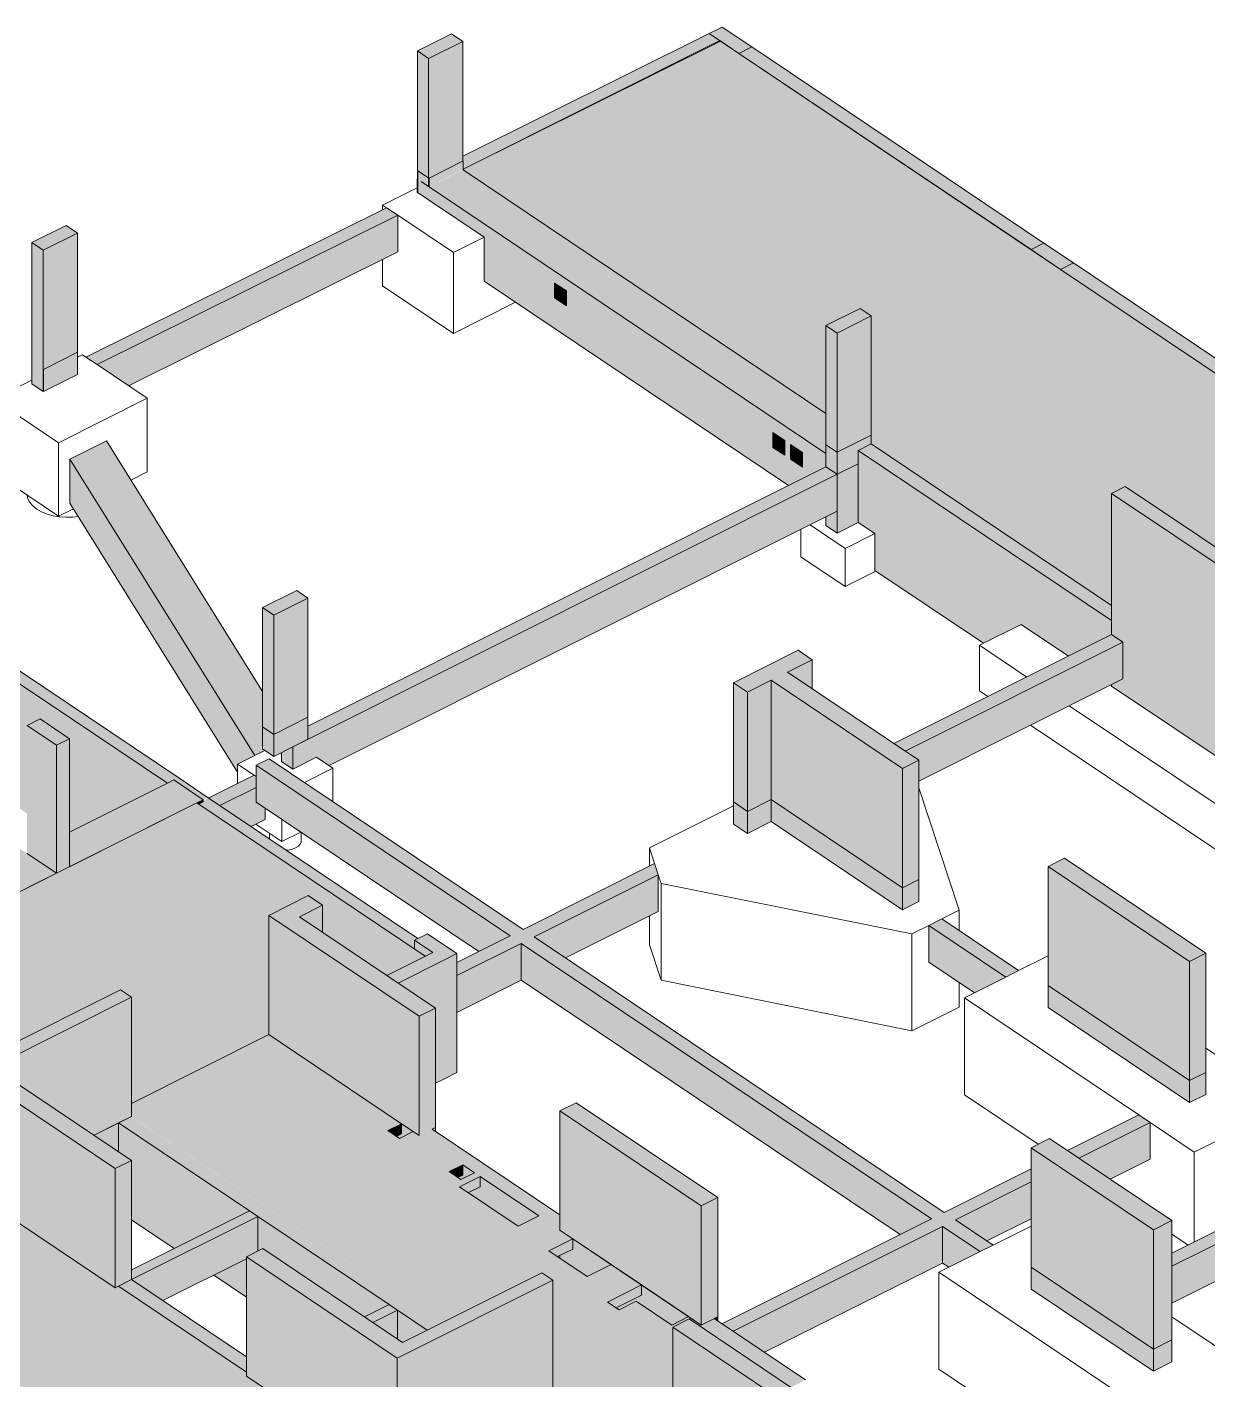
# Model space of a CAD drawing. Extents: x -2131 to 52870, y -3196 to 88043.
# Drawn here: x 16270 to 17579, y 64750 to 66250 of the extents above; entities that cross this region are included whole.
import ezdxf

# ---------------------------------------------------------------- set-up
doc = ezdxf.new("R2010")
doc.units = 0
for name, color, linetype, lineweight in [('A-FLOR', 7, 'Continuous', 25), ('S-BEAM', 7, 'Continuous', 25), ('S-COLS', 7, 'Continuous', 25), ('S-FNDN', 7, 'Continuous', 25)]:
    doc.layers.add(name, color=color, linetype=linetype, lineweight=lineweight)

msp = doc.modelspace()

# ---------------------------------------------------------------- hatches: boundary and pattern name
at = {"layer": 'A-FLOR', "true_color": 0xbfbfbf}
for points in [[(17472.562, 65608.477), (17472.562, 65732.714), (17487.7, 65740.291), (17595.889, 65667.659), (17760.046, 65749.876), (17038.762, 66234.11), (16753.288, 66091.678), (16753.288, 66091.362), (17155.754, 65821.166), (17155.754, 65918.79), (17193.598, 65937.734), (17206.016, 65929.397), (17206.016, 65787.423), (17459.457, 65617.276)], [(16385.603, 65056.426), (16537.807, 65132.613), (16537.807, 65264.809), (16581.516, 65286.689), (16597.201, 65276.158), (16597.201, 65246.223), (16668.775, 65198.172), (16711.216, 65219.416), (16457.964, 65389.436), (16126.091, 65223.312), (16126.155, 65206.276), (16201.453, 65155.725), (16209.797, 65159.901), (16260.382, 65125.941), (16373.185, 65182.406), (16385.603, 65174.07), (16385.603, 65080.306)], [(16385.603, 65041.874), (16550.224, 65124.277), (16537.807, 65132.613), (16385.603, 65056.426), (16385.603, 65046.648)], [(16679.493, 65019.741), (16684.906, 65022.451), (16684.906, 65033.858), (16669.759, 65026.276), (16678.022, 65020.729)], [(16747.418, 64974.14), (16752.832, 64976.849), (16752.832, 64988.257), (16737.684, 64980.675), (16746.323, 64974.875)], [(16759.136, 64957.417), (16772.107, 64963.952), (16772.107, 64975.316), (16749.402, 64963.952), (16758.462, 64957.869)], [(16858.137, 64886.517), (16874.893, 64894.904), (16874.893, 64906.312), (16848.403, 64893.052), (16852.894, 64890.037)], [(16923.092, 64829.627), (16951.181, 64843.688), (16951.18, 64855.095), (16913.357, 64836.162), (16920.763, 64831.191)]]:
    msp.add_hatch(color=9, dxfattribs=at).paths.add_polyline_path(points, flags=0)
h = msp.add_hatch(color=9, dxfattribs=at)
h.paths.add_polyline_path([(15990.871, 65193.922), (16025.353, 65211.182), (16025.353, 65230.407), (16055.249, 65245.373), (16071.654, 65234.359), (16269.647, 65333.468), (15994.49, 65518.228), (16099.239, 65492.246), (16269.647, 65377.823), (16269.647, 65475.44), (16284.027, 65482.639), (16316.705, 65460.701), (16316.705, 65357.022), (16425.287, 65411.374), (15982.26, 65708.801), (15917.352, 65676.445), (15917.352, 65596.68), (15902.971, 65589.481), (15877.267, 65606.738), (15871.504, 65600.809), (15826.311, 65631.062), (15617.929, 65527.186), (15617.929, 65451.095), (15613.389, 65446.873), (15955.128, 65217.874)], flags=0)
h.paths.add_polyline_path([(15573.933, 65473.312), (15573.933, 65505.255), (15546.963, 65491.385), (15569.24, 65476.457)], flags=0)
h.paths.add_polyline_path([(15720.963, 65503.916), (15668.679, 65539.017), (15778.426, 65593.953), (15830.711, 65558.851), (15820.447, 65553.714)], flags=0)
h.paths.add_polyline_path([(15876.829, 65641.588), (15876.829, 65656.244), (15864.302, 65650), (15868.931, 65646.891)], flags=0)
h = msp.add_hatch(color=9, dxfattribs=at)
h.paths.add_polyline_path([(15845.018, 64104.938), (16107.247, 64236.205), (16107.247, 64354.914), (15887.116, 64244.724), (15536.484, 64480.121), (15509.426, 64466.576), (15506.203, 64468.74), (15389.864, 64410.505), (15836.826, 64110.437)], flags=0)
h.paths.add_polyline_path([(17008.205, 64287.275), (17008.205, 64398.183), (17016.142, 64402.156), (16823.813, 64531.272), (16823.813, 64411.066), (16958.71, 64320.503)], flags=0)
h.paths.add_polyline_path([(16874.891, 64906.312), (16874.893, 64906.312), (16860.663, 64915.864)], flags=0)
h.paths.add_polyline_path([(16238.207, 64301.761), (16648.794, 64507.294), (16648.794, 64639.472), (16666.96, 64648.565), (16779.746, 64572.846), (16985.996, 64676.092), (16985.996, 64808.263), (17004.161, 64817.356), (17116.942, 64741.641), (17118.795, 64742.569), (17003.464, 64819.994), (16984.713, 64810.608), (16945.387, 64837.009), (16926.316, 64827.463), (16913.357, 64836.162), (16951.181, 64855.096), (16917.373, 64877.792), (16890.884, 64864.532), (16848.403, 64893.052), (16874.891, 64906.312), (16860.664, 64915.863), (16860.663, 64915.864), (16860.663, 64915.865), (16837.136, 64931.66), (16814.43, 64920.295), (16749.402, 64963.952), (16772.107, 64975.317), (16765.903, 64979.482), (16750.755, 64971.899), (16737.684, 64980.675), (16752.832, 64988.257), (16697.978, 65025.083), (16682.83, 65017.501), (16669.759, 65026.276), (16684.907, 65033.858), (16550.224, 65124.277), (16385.603, 65041.874), (16727.673, 64812.224), (16840.477, 64868.69), (16852.894, 64860.353), (16852.894, 64728.157), (16680.326, 64641.776), (16513.016, 64754.099), (16513.016, 64758.534), (16371.058, 64853.838), (16367.273, 64851.944), (16216.302, 64953.298), (16190.758, 64940.512), (16187.49, 64942.705), (15947.398, 64822.524), (15966.919, 64809.419), (15966.919, 64677.146), (15963.2, 64675.285), (16146.963, 64552.267), (16146.963, 64665.928), (16167.399, 64676.157), (16303.011, 64585.114), (16303.021, 64475.233), (16309.651, 64470.782), (16303.011, 64467.458), (16303.011, 64452.906), (16136.915, 64369.764), (16191.73, 64332.964)], flags=0)
at = {"layer": 'S-BEAM', "true_color": 0xbfbfbf}
for points in [[(16753.288, 66092.059), (17038.762, 66234.11), (17026.345, 66242.447), (16752.889, 66106.375), (16753.288, 66101.22)], [(17383.18, 66002.885), (17397.561, 66010.084), (17073.379, 66227.723), (17058.999, 66220.524), (17374.744, 66008.548)], [(16347.337, 65875.423), (16680.88, 66041.067), (16668.462, 66049.403), (16334.919, 65883.76), (16339.28, 65880.832)], [(16382.219, 65852.005), (16680.88, 66000.325), (16680.88, 66041.067), (16347.337, 65875.423)], [(17786.839, 65748.689), (17786.884, 65748.711), (17430.238, 65988.145), (17415.858, 65980.947), (17740.039, 65763.308), (17754.375, 65770.484), (17786.806, 65748.711)], [(16854.792, 65949.534), (16867.863, 65956.076), (16867.863, 65957.055), (16854.792, 65965.83), (16854.792, 65949.72)], [(16867.863, 65940.758), (16867.863, 65956.076), (16854.792, 65949.534)], [(16522.164, 65441.998), (16533.503, 65447.674), (16530.943, 65449.392), (16530.943, 65513.175), (16357.713, 65790.949), (16317.195, 65770.667), (16520.803, 65444.182)], [(17096.934, 65783.712), (17110.005, 65790.255), (17110.005, 65791.233), (17096.934, 65800.009), (17096.934, 65785.216)], [(17110.005, 65774.937), (17110.005, 65790.255), (17096.934, 65783.712), (17107.206, 65776.817)], [(17116.541, 65770.549), (17129.612, 65777.092), (17129.612, 65778.071), (17116.541, 65786.846), (17116.541, 65774.937)], [(17472.562, 65591.626), (17472.562, 65608.477), (17205.6, 65787.215), (17191.636, 65780.226), (17468.217, 65594.543)], [(16503.183, 65423.545), (16503.183, 65432.497), (16522.164, 65441.998), (16317.195, 65770.667), (16317.195, 65721.777), (16498.928, 65430.367)], [(17129.612, 65761.774), (17129.612, 65777.092), (17116.541, 65770.549), (17129.052, 65762.15)], [(16581.205, 65459.999), (17168.172, 65753.813), (17155.754, 65762.15), (16581.205, 65474.551), (16581.205, 65465.501)], [(16564.276, 65427.08), (16590.666, 65440.29), (16604.572, 65430.954), (17168.172, 65713.072), (17168.172, 65753.813), (16564.276, 65451.525), (16564.276, 65427.825)], [(16425.287, 65411.374), (16432.477, 65414.973), (16432.929, 65414.67), (16438.033, 65417.225), (16016.991, 65699.892), (16004.696, 65693.738), (16419.925, 65414.973)], [(17243.609, 65446.915), (17484.98, 65567.737), (17472.562, 65576.073), (17231.191, 65455.251), (17240.488, 65449.01)], [(17258.653, 65413.704), (17484.98, 65526.995), (17484.98, 65567.737), (17243.609, 65446.915), (17258.653, 65436.815), (17258.653, 65435.911)], [(16564.276, 65427.08), (16564.276, 65451.525), (16551.859, 65445.309), (16551.859, 65435.417), (16562.9, 65428.005)], [(16805.365, 65242.098), (16819.746, 65249.297), (16538.064, 65438.404), (16523.683, 65431.206), (16746.358, 65281.713)], [(16770.6, 65224.696), (16805.365, 65242.098), (16523.683, 65431.206), (16523.683, 65390.464), (16757.097, 65233.762)], [(16316.705, 65318.727), (16465.155, 65393.035), (16432.477, 65414.973), (16316.705, 65357.022), (16316.705, 65340.665)], [(16483.546, 65386.67), (16523.683, 65406.761), (16523.683, 65418.734), (16521.482, 65420.211), (16471.129, 65395.006), (16483.067, 65386.992)], [(16518.311, 65363.33), (16533.9, 65371.407), (16533.9, 65383.605), (16523.683, 65390.464), (16523.683, 65406.761), (16483.546, 65386.67), (16506.282, 65371.407)], [(16460.05, 65388.036), (16465.155, 65390.591), (16465.155, 65393.035), (16457.964, 65389.436), (16459.813, 65388.195)], [(16699.299, 65227.416), (16699.299, 65237.194), (16703.25, 65239.172), (16470.711, 65395.287), (16465.155, 65392.016), (16465.155, 65390.591), (16460.05, 65388.036), (16692.218, 65232.17)], [(16126.091, 65223.312), (16302.324, 65311.528), (16269.647, 65333.467), (16078.913, 65237.992), (16088.65, 65231.455), (16113.673, 65243.981), (16126.091, 65235.645)], [(16746.358, 65198.009), (16969.804, 65309.858), (16965.689, 65322.351), (16746.358, 65212.561), (16746.358, 65201.357)], [(17355.095, 65196.357), (17369.476, 65203.556), (17284.124, 65260.856), (17269.743, 65253.658), (17344.373, 65203.556)], [(17320.33, 65178.955), (17355.095, 65196.357), (17269.743, 65253.658), (17269.743, 65212.916), (17309.304, 65186.358)], [(17272.656, 64928.382), (17287.037, 64935.581), (16832.163, 65240.96), (16817.783, 65233.762), (17264.215, 64934.049)], [(17237.892, 64910.98), (17272.656, 64928.382), (16817.783, 65233.762), (16817.783, 65193.021), (17224.388, 64920.046)], [(16681.193, 65189.835), (16731.977, 65215.256), (16719.559, 65223.592), (16668.775, 65198.172), (16677.119, 65192.57)], [(16722.628, 65078.672), (16731.977, 65083.351), (16731.977, 65215.256), (16681.193, 65189.835), (16722.628, 65162.017), (16722.628, 65131.176)], [(16713.293, 64805.026), (16727.673, 64812.224), (16385.438, 65041.791), (16371.222, 65034.675), (16704.465, 64810.953)], [(16860.663, 64915.866), (16860.663, 64932.719), (16718.845, 65027.928), (16704.465, 65020.729), (16752.832, 64988.258), (16752.833, 64988.258), (16854.066, 64920.295)], [(17539.404, 64875.737), (17788.012, 65000.182), (17775.594, 65008.518), (17539.404, 64890.29), (17539.404, 64885.2)], [(17539.404, 64834.996), (17788.012, 64959.44), (17788.012, 65000.182), (17539.404, 64875.737), (17539.404, 64851.856)], [(16385.438, 64861.037), (16525.461, 64931.127), (16516.311, 64937.27), (16385.438, 64871.759), (16385.438, 64861.981)], [(16420.203, 64837.697), (16513.016, 64884.156), (16513.016, 64886.295), (16525.461, 64892.525), (16525.461, 64931.127), (16385.603, 64860.926), (16413.153, 64842.431)], [(17326.738, 64892.075), (17341.119, 64899.273), (17299.455, 64927.244), (17285.074, 64920.046), (17322.592, 64894.858)], [(17291.973, 64874.673), (17326.738, 64892.075), (17285.074, 64920.046), (17285.074, 64879.304), (17287.037, 64877.986)], [(16513.016, 64758.534), (16513.016, 64775.387), (16385.438, 64861.037), (16371.276, 64853.691), (16490.022, 64773.972)], [(16653.134, 64813.515), (16680.326, 64827.158), (16671.204, 64833.282), (16643.984, 64819.657)], [(16680.354, 64795.241), (16680.326, 64827.126), (16653.134, 64813.515), (16680.326, 64795.26)], [(17118.795, 64742.569), (17133.176, 64749.767), (17031.898, 64817.76), (17017.518, 64810.561), (17101.072, 64754.467)]]:
    msp.add_hatch(color=9, dxfattribs=at).paths.add_polyline_path(points, flags=0)
h = msp.add_hatch(color=9, dxfattribs=at)
h.paths.add_polyline_path([(17155.754, 65776.817), (17155.754, 65821.166), (16753.175, 66091.385), (16715.663, 66072.353), (16752.692, 66047.412), (17153.607, 65778.258)], flags=0)
h.paths.add_polyline_path([(16703.15, 66080.673), (16703.15, 66080.804), (16702.431, 66081.155)], flags=0)
h = msp.add_hatch(color=9, dxfattribs=at)
h.paths.add_polyline_path([(17114.036, 65741.267), (17155.754, 65762.15), (17155.754, 65776.817), (16706.621, 66077.984), (16706.621, 66063.675), (16776.536, 66016.738), (16776.536, 65967.848), (17110.005, 65743.973)], flags=0)
h.paths.add_polyline_path([(17129.612, 65761.774), (17116.541, 65770.549), (17116.541, 65786.846), (17129.612, 65778.071), (17129.612, 65762.15)], flags=0)
h.paths.add_polyline_path([(17110.005, 65774.937), (17096.934, 65783.712), (17096.934, 65800.009), (17110.005, 65791.233), (17110.005, 65775.41)], flags=0)
h.paths.add_polyline_path([(16867.863, 65940.758), (16854.792, 65949.72), (16854.792, 65965.83), (16867.863, 65957.055)], flags=0)
h.paths.add_polyline_path([(16703.15, 66066.006), (16703.15, 66080.673), (16702.431, 66081.155), (16702.616, 66066.364)], flags=0)
h = msp.add_hatch(color=9, dxfattribs=at)
h.paths.add_polyline_path([(17472.562, 65519.921), (17472.562, 65520.779), (17471.83, 65520.413)], flags=0)
h.paths.add_polyline_path([(17424.648, 65552.089), (17472.562, 65576.073), (17472.562, 65591.626), (17191.636, 65780.226), (17191.636, 65700.372), (17209.936, 65688.087), (17209.936, 65647.346), (17330.415, 65566.462), (17372.132, 65587.345), (17401.339, 65567.737)], flags=0)
h = msp.add_hatch(color=9, dxfattribs=at)
h.paths.add_polyline_path([(16746.358, 65157.268), (16817.783, 65193.021), (16817.783, 65233.762), (16746.358, 65198.009)], flags=0)
h.paths.add_polyline_path([(16866.928, 65217.621), (16969.804, 65269.117), (16969.804, 65309.858), (16832.163, 65240.96), (16842.886, 65233.762)], flags=0)
h = msp.add_hatch(color=9, dxfattribs=at)
h.paths.add_polyline_path([(17052.757, 64803.756), (17383.355, 64969.242), (17383.355, 64983.794), (17040.339, 64812.093), (17051.907, 64804.327)], flags=0)
h.paths.add_polyline_path([(17436.153, 64995.67), (17515.173, 65035.225), (17502.756, 65043.562), (17423.735, 65004.007), (17428.284, 65000.953)], flags=0)
h = msp.add_hatch(color=9, dxfattribs=at)
h.paths.add_polyline_path([(16686.073, 64791.401), (16713.293, 64805.026), (16680.354, 64827.14), (16680.354, 64795.241)], flags=0)
h.paths.add_polyline_path([(16643.984, 64819.657), (16671.204, 64833.282), (16525.461, 64931.127), (16525.461, 64892.525), (16531.181, 64895.388), (16632.839, 64827.14)], flags=0)
h.paths.add_polyline_path([(16513.016, 64841.702), (16513.016, 64884.156), (16476.79, 64866.023), (16511.931, 64842.431)], flags=0)
h.paths.add_polyline_path([(16432.876, 64895.505), (16516.311, 64937.27), (16371.222, 65034.675), (16371.222, 65002.776), (16385.438, 64993.232), (16385.603, 64927.241), (16428.333, 64898.554)], flags=0)
h = msp.add_hatch(color=9, dxfattribs=at)
h.paths.add_polyline_path([(17087.522, 64780.417), (17285.074, 64879.304), (17285.074, 64920.046), (17052.757, 64803.756), (17081.179, 64784.675)], flags=0)
h.paths.add_polyline_path([(17334.22, 64903.905), (17383.355, 64928.5), (17383.355, 64969.242), (17299.455, 64927.244), (17329.395, 64907.144)], flags=0)
h.paths.add_polyline_path([(17470.917, 64972.331), (17515.173, 64994.484), (17515.173, 65035.225), (17436.153, 64995.67), (17447.12, 64988.307)], flags=0)
h = msp.add_hatch(color=9, dxfattribs=at)
h.paths.add_polyline_path([(16860.663, 64884.821), (16860.663, 64887.781), (16858.137, 64886.517), (16860.663, 64884.822)], flags=0)
h.paths.add_polyline_path([(16772.107, 64948.709), (16772.107, 64963.909), (16759.136, 64957.417), (16766.394, 64952.544)], flags=0)
h.paths.add_polyline_path([(16814.43, 64920.295), (16837.136, 64931.66), (16772.107, 64975.317), (16772.108, 64948.708), (16797.501, 64931.66)], flags=0)
h.paths.add_polyline_path([(16750.755, 64971.899), (16765.903, 64979.482), (16765.904, 64979.482), (16752.833, 64979.482), (16752.832, 64976.849), (16747.418, 64974.14), (16749.402, 64972.808)], flags=0)
h.paths.add_polyline_path([(16752.832, 64979.482), (16752.833, 64979.482), (16765.904, 64979.482), (16752.832, 64988.256)], flags=0)
at = {"layer": 'S-COLS', "lineweight": 9, "true_color": 0x8080ff}
for points in [[(16714.935, 66214.811), (16752.692, 66233.813), (16740.275, 66241.919), (16702.566, 66223.172), (16706.483, 66220.524)], [(16287.506, 66002.312), (16325.46, 66021.181), (16313.091, 66029.542), (16275.137, 66010.673)], [(17168.172, 65910.454), (17206.016, 65929.397), (17193.598, 65937.734), (17155.754, 65918.79)], [(17864.662, 65469.477), (17879.8, 65477.055), (17487.7, 65740.291), (17472.562, 65732.714), (17847.95, 65480.697)], [(16543.361, 65597.696), (16581.205, 65616.64), (16568.787, 65624.976), (16530.943, 65606.033)], [(17240.488, 65427.722), (17258.653, 65436.815), (17113.161, 65534.491), (17140.598, 65548.225), (17124.944, 65558.734), (17053.04, 65522.742), (17068.694, 65512.233), (17094.996, 65525.399), (17232.263, 65433.244)], [(16302.324, 65453.502), (16316.705, 65460.701), (16284.027, 65482.639), (16269.647, 65475.44), (16291.602, 65460.701)], [(17559.072, 65213.84), (17577.238, 65222.933), (17420.384, 65328.236), (17402.219, 65319.143), (17540.249, 65226.477)], [(16704.463, 65152.925), (16722.628, 65162.017), (16571.657, 65263.372), (16597.201, 65276.158), (16581.516, 65286.689), (16537.807, 65264.809), (16704.23, 65153.081)], [(16367.273, 64984.14), (16385.438, 64993.232), (16231.2, 65096.781), (16385.603, 65174.07), (16373.185, 65182.406), (16175.072, 65083.238), (16190.758, 65072.707), (16216.302, 65085.494), (16358.805, 64989.825)], [(17017.516, 64942.757), (17035.681, 64951.849), (16878.828, 65057.153), (16860.663, 65048.06), (16901.539, 65020.618)], [(17518.968, 64916.123), (17539.404, 64926.353), (17403.791, 65017.396), (17383.355, 65007.167), (17515.173, 64918.671)], [(16680.326, 64773.972), (16852.894, 64860.353), (16840.477, 64868.69), (16686.073, 64791.401), (16531.181, 64895.388), (16513.016, 64886.295), (16664.936, 64784.304)], [(17165.07, 64688.042), (17183.235, 64697.135), (17004.161, 64817.356), (16985.996, 64808.263), (17157.015, 64693.449)]]:
    msp.add_hatch(color=171, dxfattribs=at).paths.add_polyline_path(points, flags=0)
at = {"layer": 'S-COLS', "true_color": 0xc0c0c0}
for points in [[(17058.999, 66220.524), (17073.379, 66227.723), (17040.702, 66249.661), (17026.345, 66242.447), (17048.276, 66227.723)], [(16703.15, 66080.804), (16703.39, 66090.419), (16714.935, 66082.615), (16714.935, 66214.811), (16702.566, 66223.172), (16702.629, 66081.155)], [(16714.935, 66082.615), (16752.889, 66101.485), (16752.692, 66233.583), (16714.935, 66214.811), (16714.935, 66083.794)], [(16715.663, 66082.131), (16752.358, 66101.22), (16714.935, 66082.615), (16714.935, 66082.613)], [(16715.663, 66072.353), (16753.288, 66091.905), (16752.889, 66101.018), (16715.663, 66082.131), (16715.663, 66073.2)], [(16706.621, 66063.675), (16706.621, 66078.342), (16715.663, 66072.353), (16715.663, 66082.131), (16703.15, 66090.419), (16703.15, 66065.975)], [(16287.506, 65845.672), (16287.506, 66002.312), (16275.137, 66010.673), (16275.137, 65854.032), (16287.473, 65845.694)], [(16287.506, 65845.672), (16287.659, 65845.787), (16287.99, 65870.357), (16325.46, 65889.063), (16325.46, 66021.181), (16287.506, 66002.312), (16287.506, 65845.71)], [(17415.858, 65980.947), (17430.238, 65988.145), (17397.561, 66010.084), (17383.18, 66002.885), (17405.135, 65988.145)], [(17168.172, 65688.627), (17191.636, 65700.372), (17191.636, 65780.226), (17206.016, 65787.423), (17206.016, 65929.397), (17168.172, 65910.454), (17168.172, 65700.372)], [(16287.99, 65845.529), (16325.615, 65864.636), (16325.46, 65888.985), (16287.99, 65869.974), (16287.99, 65845.672)], [(17864.662, 65255.799), (17864.662, 65469.477), (17472.562, 65732.714), (17472.562, 65576.073), (17484.98, 65567.737), (17484.98, 65526.995), (17472.562, 65520.779), (17472.562, 65519.035), (17854.329, 65262.736)], [(16543.361, 65465.501), (16543.361, 65597.696), (16530.943, 65606.033), (16530.943, 65473.837)], [(16543.361, 65465.501), (16581.205, 65484.444), (16581.205, 65616.64), (16543.361, 65597.696), (16543.361, 65482.078)], [(17140.598, 65516.072), (17140.598, 65548.225), (17113.161, 65534.491), (17138.142, 65517.72)], [(17068.694, 65355.592), (17068.694, 65512.233), (17053.04, 65522.742), (17053.062, 65366.087)], [(17068.694, 65355.592), (17094.996, 65368.758), (17094.996, 65525.399), (17068.694, 65512.233), (17068.694, 65373.911)], [(17240.488, 65271.081), (17240.488, 65427.722), (17094.996, 65525.399), (17094.996, 65368.758), (17182.729, 65309.858)], [(16302.324, 65311.528), (16302.324, 65453.502), (16269.647, 65475.44), (16269.648, 65333.465), (16284.027, 65323.812)], [(16543.361, 65441.056), (16543.361, 65465.501), (16530.943, 65473.837), (16530.943, 65449.392), (16541.957, 65441.998)], [(16543.361, 65441.056), (16581.205, 65459.999), (16581.205, 65484.444), (16543.361, 65465.501), (16543.361, 65441.998)], [(16302.324, 65311.528), (16316.705, 65318.727), (16316.705, 65460.701), (16302.324, 65453.502), (16302.324, 65318.727)], [(17240.488, 65271.081), (17258.653, 65280.294), (17258.653, 65436.815), (17240.488, 65427.722), (17240.488, 65295.526)], [(16465.155, 65392.506), (16470.277, 65395.578), (16438.033, 65417.225), (16432.929, 65414.67), (16465.155, 65393.035)], [(17559.072, 65057.199), (17559.072, 65213.84), (17402.219, 65319.143), (17402.219, 65162.503), (17545.999, 65065.976)], [(16597.201, 65246.223), (16597.201, 65276.158), (16571.657, 65263.372)], [(16682.83, 65017.501), (16697.978, 65025.083), (16704.463, 65020.729), (16704.23, 65153.081), (16537.807, 65264.809), (16537.807, 65132.613), (16684.907, 65033.858), (16684.906, 65022.451), (16679.493, 65019.741)], [(16731.977, 65215.256), (16746.358, 65222.454), (16713.68, 65244.392), (16699.299, 65237.194), (16722.628, 65221.532)], [(16711.216, 65219.416), (16719.559, 65223.592), (16699.299, 65237.194), (16699.299, 65227.416), (16705.835, 65223.028)], [(16731.977, 65083.351), (16746.358, 65090.55), (16746.358, 65222.454), (16731.977, 65215.256), (16731.977, 65153.081)], [(17559.072, 65057.199), (17577.238, 65066.292), (17577.238, 65222.933), (17559.072, 65213.84), (17559.072, 65064.028)], [(16344.003, 65021.05), (16385.603, 65041.874), (16385.603, 65174.07), (16231.2, 65096.781), (16329.697, 65030.654)], [(16704.465, 65020.728), (16704.465, 65020.729), (16718.845, 65027.928), (16722.628, 65025.388), (16722.628, 65162.017), (16704.463, 65152.925), (16704.464, 65020.729)], [(16367.273, 64851.944), (16367.273, 64984.14), (16216.302, 65085.494), (16216.302, 64953.298), (16352.323, 64861.981)], [(17017.516, 64810.562), (17017.516, 64942.757), (16860.663, 65048.06), (16860.663, 64915.864), (16917.373, 64877.792), (16917.374, 64877.792), (17017.448, 64810.608)], [(17518.968, 64759.482), (17518.968, 64916.123), (17383.355, 65007.167), (17383.355, 64850.526), (17518.025, 64760.115)], [(16367.273, 64851.944), (16385.438, 64861.037), (16385.438, 64993.232), (16367.273, 64984.14), (16367.273, 64861.981)], [(17017.516, 64810.561), (17035.681, 64819.654), (17035.681, 64951.849), (17017.516, 64942.757), (17017.516, 64810.562)], [(17518.968, 64759.482), (17539.404, 64769.712), (17539.404, 64926.353), (17518.968, 64916.123), (17518.968, 64783.927)], [(16680.326, 64641.776), (16680.326, 64773.972), (16513.016, 64886.295), (16513.016, 64754.099), (16670.213, 64648.565)], [(16680.326, 64641.776), (16852.894, 64728.157), (16852.894, 64860.353), (16680.326, 64773.972), (16680.326, 64648.565)], [(17035.681, 64815.22), (17035.681, 64819.654), (17031.898, 64817.76), (17032.5, 64817.356)], [(17120.401, 64585.835), (17136.314, 64593.8), (17142.177, 64589.864), (17154.656, 64596.06), (17160.476, 64592.152), (17165.07, 64594.452), (17165.07, 64688.042), (16985.996, 64808.263), (16985.996, 64676.067), (17118.795, 64586.913)]]:
    msp.add_hatch(color=9, dxfattribs=at).paths.add_polyline_path(points, flags=0)
h = msp.add_hatch(color=9, dxfattribs=at)
h.paths.add_polyline_path([(17168.172, 65688.627), (17168.172, 65713.072), (17155.754, 65706.856), (17155.754, 65696.963)], flags=0)
h.paths.add_polyline_path([(17168.172, 65753.813), (17168.172, 65910.454), (17155.754, 65918.79), (17155.754, 65762.15)], flags=0)
h = msp.add_hatch(color=9, dxfattribs=at)
h.paths.add_polyline_path([(16385.438, 64909.887), (16385.603, 64909.969), (16385.438, 64927.352)], flags=0)
h.paths.add_polyline_path([(16371.222, 65002.776), (16371.222, 65034.675), (16344.003, 65021.05), (16367.273, 65005.428)], flags=0)
h = msp.add_hatch(color=9, dxfattribs=at)
h.paths.add_polyline_path([(16984.713, 64810.608), (17003.464, 64819.995), (16951.181, 64855.092), (16951.181, 64843.688), (16923.092, 64829.627), (16926.316, 64827.463), (16945.387, 64837.009), (16974.662, 64817.356)], flags=0)
h.paths.add_polyline_path([(16890.884, 64864.532), (16917.373, 64877.792), (16874.893, 64906.311), (16874.893, 64894.904), (16860.664, 64887.782), (16860.664, 64884.821), (16878.828, 64872.626)], flags=0)

# ---------------------------------------------------------------- linework, layer by layer
at = {"layer": 'A-FLOR', "lineweight": 9}
for p, q in [((17038.039, 66234.596), (16753.288, 66092.06)), ((17058.999, 66220.524), (17038.039, 66234.596)), ((17415.858, 65980.947), (17058.999, 66220.524)), ((16753.22, 66091.408), (17155.754, 65821.166)), ((17760.09, 65749.846), (17415.858, 65980.947)), ((17206.016, 65787.423), (17472.562, 65608.477)), ((16425.287, 65411.374), (15982.26, 65708.801)), ((16316.705, 65357.022), (16425.287, 65411.374)), ((16457.964, 65389.436), (16126.091, 65223.312)), ((16711.216, 65219.416), (16457.964, 65389.436)), ((16537.807, 65132.613), (16385.603, 65056.426)), ((16550.224, 65124.277), (16537.807, 65132.613)), ((16684.907, 65033.858), (16550.224, 65124.277)), ((16669.759, 65026.276), (16684.907, 65033.858)), ((16682.83, 65017.501), (16669.759, 65026.276)), ((16684.907, 65022.451), (16679.493, 65019.741)), ((16697.978, 65025.083), (16682.83, 65017.501)), ((16684.907, 65033.858), (16684.907, 65022.451)), ((16704.463, 65020.729), (16697.978, 65025.083)), ((16737.684, 64980.675), (16752.832, 64988.257)), ((16750.755, 64971.899), (16737.684, 64980.675)), ((16752.832, 64976.849), (16747.418, 64974.14)), ((16765.903, 64979.482), (16750.755, 64971.899)), ((16752.832, 64988.257), (16752.832, 64976.849)), ((16749.402, 64963.952), (16772.107, 64975.317)), ((16814.43, 64920.295), (16749.402, 64963.952)), ((16772.107, 64963.909), (16759.136, 64957.417)), ((16772.107, 64975.317), (16772.107, 64963.909)), ((16367.273, 64851.944), (16216.302, 64953.298)), ((16837.136, 64931.66), (16814.43, 64920.295)), ((16874.893, 64906.312), (16860.663, 64915.864)), ((16848.403, 64893.052), (16874.893, 64906.312)), ((16874.893, 64906.311), (16874.893, 64894.904)), ((16890.884, 64864.532), (16848.403, 64893.052)), ((16874.893, 64894.904), (16858.137, 64886.517)), ((16917.374, 64877.792), (16890.884, 64864.532)), ((16951.181, 64855.096), (16917.374, 64877.792)), ((16371.058, 64853.838), (16367.273, 64851.944)), ((16513.016, 64758.534), (16371.058, 64853.838)), ((16913.357, 64836.162), (16951.181, 64855.096)), ((16951.181, 64843.688), (16923.092, 64829.627)), ((16951.181, 64855.095), (16951.181, 64843.688)), ((16926.316, 64827.463), (16913.357, 64836.162)), ((16945.387, 64837.009), (16926.316, 64827.463)), ((16984.713, 64810.608), (16945.387, 64837.009)), ((17003.466, 64819.995), (16984.713, 64810.608)), ((17017.516, 64810.562), (17003.466, 64819.995)), ((16680.326, 64641.776), (16513.016, 64754.099))]:
    msp.add_line(p, q, dxfattribs=at)
at = {"layer": 'S-BEAM', "lineweight": 9}
for p, q in [((17026.345, 66242.447), (16752.889, 66106.375)), ((17038.762, 66234.11), (17026.345, 66242.447)), ((16753.288, 66092.059), (17038.762, 66234.11)), ((17058.999, 66220.524), (17073.379, 66227.723)), ((17058.999, 66220.524), (17383.18, 66002.885)), ((17397.561, 66010.084), (17073.379, 66227.723)), ((17155.754, 65821.166), (16753.22, 66091.408)), ((16702.335, 66066.553), (16702.335, 66081.22)), ((16702.431, 66081.155), (16702.335, 66081.22)), ((16702.431, 66081.155), (16703.15, 66080.673)), ((16706.621, 66078.342), (17155.754, 65776.817)), ((16702.335, 66066.553), (16702.431, 66066.488)), ((16702.431, 66066.488), (16702.616, 66066.364)), ((16702.616, 66066.364), (16703.15, 66066.006)), ((16706.621, 66063.675), (16715.033, 66058.028)), ((16715.033, 66058.028), (16776.536, 66016.738)), ((16668.462, 66049.403), (16334.919, 65883.76)), ((16347.337, 65875.423), (16680.88, 66041.067)), ((16680.88, 66041.067), (16668.462, 66049.403)), ((16680.88, 66000.325), (16680.88, 66041.067)), ((16776.536, 66016.738), (16776.536, 65967.848)), ((16382.219, 65852.005), (16680.88, 66000.325)), ((17397.561, 66010.084), (17383.18, 66002.885)), ((17430.238, 65988.145), (17415.858, 65980.947)), ((17415.858, 65980.947), (17740.039, 65763.308)), ((17786.884, 65748.711), (17430.238, 65988.145)), ((17114.036, 65741.267), (16776.536, 65967.848)), ((16854.792, 65965.83), (16867.863, 65957.055)), ((16854.792, 65949.534), (16854.792, 65965.83)), ((16867.863, 65956.076), (16854.792, 65949.534)), ((16867.863, 65957.055), (16867.863, 65940.758)), ((16867.863, 65940.758), (16854.792, 65949.534)), ((16334.919, 65883.76), (16347.337, 65875.423)), ((16357.713, 65790.949), (16317.195, 65770.667)), ((16530.943, 65513.175), (16357.713, 65790.949)), ((17096.934, 65800.009), (17110.005, 65791.233)), ((17096.934, 65783.712), (17096.934, 65800.009)), ((17110.005, 65790.255), (17096.934, 65783.712)), ((17110.005, 65791.233), (17110.005, 65774.937)), ((17116.541, 65786.846), (17129.612, 65778.071)), ((17116.541, 65770.549), (17116.541, 65786.846)), ((17206.017, 65787.424), (17191.636, 65780.226)), ((17472.562, 65608.479), (17206.017, 65787.424)), ((16317.195, 65770.667), (16522.164, 65441.998)), ((16317.195, 65770.667), (16317.195, 65721.777)), ((17110.005, 65774.937), (17096.934, 65783.712)), ((17129.612, 65777.092), (17116.541, 65770.549)), ((17129.612, 65761.774), (17116.541, 65770.549)), ((17129.612, 65778.071), (17129.612, 65761.774)), ((17155.754, 65762.15), (17155.754, 65776.817)), ((17191.636, 65780.226), (17472.562, 65591.626)), ((17191.636, 65780.226), (17191.636, 65700.372)), ((17155.754, 65762.15), (16581.205, 65474.551)), ((17168.172, 65753.813), (17155.754, 65762.15)), ((16564.276, 65451.525), (17168.172, 65753.813)), ((17168.172, 65713.072), (17168.172, 65753.813)), ((16503.183, 65423.545), (16317.195, 65721.777)), ((16604.572, 65430.954), (17168.172, 65713.072)), ((16016.991, 65699.892), (16438.033, 65417.225)), ((17191.636, 65700.372), (17209.936, 65688.087)), ((17209.936, 65688.087), (17209.936, 65647.346)), ((17330.415, 65566.462), (17209.936, 65647.346)), ((17472.562, 65576.073), (17231.191, 65455.251)), ((17372.132, 65587.345), (17424.648, 65552.089)), ((17484.98, 65567.737), (17472.562, 65576.073)), ((17243.609, 65446.915), (17484.98, 65567.737)), ((17484.98, 65526.995), (17484.98, 65567.737)), ((17258.653, 65413.704), (17484.98, 65526.995)), ((17471.83, 65520.413), (17472.562, 65519.921)), ((16522.164, 65441.998), (16533.503, 65447.674)), ((16551.859, 65445.309), (16551.859, 65435.417)), ((16564.276, 65427.08), (16564.276, 65451.525)), ((16523.683, 65431.206), (16538.064, 65438.404)), ((16523.683, 65406.761), (16523.683, 65431.206)), ((16523.683, 65431.206), (16805.365, 65242.098)), ((16819.746, 65249.297), (16538.064, 65438.404)), ((16551.859, 65435.417), (16564.276, 65427.08)), ((16564.276, 65427.08), (16590.666, 65440.29)), ((16425.287, 65411.374), (16316.705, 65357.022)), ((16432.477, 65414.973), (16425.287, 65411.374)), ((16465.155, 65393.035), (16432.477, 65414.973)), ((16521.482, 65420.211), (16471.129, 65395.006)), ((16523.683, 65418.734), (16521.482, 65420.211)), ((16483.546, 65386.67), (16523.683, 65406.761)), ((16523.683, 65390.464), (16523.683, 65406.761)), ((16316.705, 65318.727), (16457.964, 65389.436)), ((16457.964, 65389.436), (16465.155, 65393.035)), ((16460.05, 65388.036), (16465.155, 65390.591)), ((16465.155, 65390.591), (16465.155, 65393.035)), ((16470.711, 65395.287), (16703.25, 65239.172)), ((16770.6, 65224.696), (16523.683, 65390.464)), ((16533.9, 65371.133), (16533.9, 65383.605)), ((16518.311, 65363.33), (16533.9, 65371.133)), ((16302.324, 65311.528), (16269.647, 65333.467)), ((16965.689, 65322.351), (16819.746, 65249.297)), ((16969.804, 65309.858), (16965.689, 65322.351)), ((16126.091, 65223.312), (16302.324, 65311.528)), ((16832.163, 65240.96), (16969.804, 65309.858)), ((16969.804, 65269.117), (16969.804, 65309.858)), ((16866.928, 65217.621), (16969.804, 65269.117)), ((17284.124, 65260.856), (17269.743, 65253.658)), ((17369.476, 65203.556), (17284.124, 65260.856)), ((17269.743, 65253.658), (17355.095, 65196.357)), ((17269.743, 65253.658), (17269.743, 65212.916)), ((16805.365, 65242.098), (16746.358, 65212.561)), ((16746.358, 65198.009), (16817.783, 65233.762)), ((16817.783, 65233.762), (17272.656, 64928.382)), ((16817.783, 65233.762), (16817.783, 65193.021)), ((17287.037, 64935.581), (16832.163, 65240.96)), ((16668.775, 65198.172), (16719.559, 65223.592)), ((16731.977, 65215.256), (16681.193, 65189.835)), ((17320.33, 65178.955), (17269.743, 65212.916)), ((17355.095, 65196.357), (17369.476, 65203.556)), ((16746.358, 65198.009), (16746.358, 65157.268)), ((16746.358, 65157.268), (16817.783, 65193.021)), ((17237.892, 64910.98), (16817.783, 65193.021)), ((16385.603, 65041.874), (16371.222, 65034.675)), ((17423.735, 65004.007), (17502.756, 65043.562)), ((17502.756, 65043.562), (17515.173, 65035.225)), ((16371.222, 65034.675), (16516.311, 64937.27)), ((16371.222, 65034.675), (16371.222, 65002.776)), ((16718.845, 65027.928), (16860.663, 64932.719)), ((17515.173, 65035.225), (17436.153, 64995.67)), ((17515.173, 65035.225), (17515.173, 64994.484)), ((17539.404, 64890.29), (17775.594, 65008.518)), ((17470.917, 64972.331), (17515.173, 64994.484)), ((17788.012, 65000.182), (17539.404, 64875.737)), ((16765.904, 64979.482), (16752.833, 64988.258)), ((17287.037, 64935.581), (17383.355, 64983.794)), ((16837.136, 64931.66), (16772.108, 64975.317)), ((17383.355, 64969.242), (17299.455, 64927.244)), ((17539.404, 64834.996), (17788.012, 64959.44)), ((16516.311, 64937.27), (16385.438, 64871.759)), ((16385.438, 64861.037), (16525.461, 64931.127)), ((16516.311, 64937.27), (16525.461, 64931.127)), ((16525.461, 64931.127), (16516.311, 64937.27)), ((16525.461, 64931.127), (16671.204, 64833.282)), ((16525.461, 64892.525), (16525.461, 64931.127)), ((16432.876, 64895.505), (16385.438, 64927.352)), ((17040.339, 64812.093), (17272.656, 64928.382)), ((17285.074, 64920.046), (17052.757, 64803.756)), ((17285.074, 64920.046), (17326.738, 64892.075)), ((17285.074, 64879.304), (17285.074, 64920.046)), ((17341.119, 64899.273), (17299.455, 64927.244)), ((17334.22, 64903.905), (17383.355, 64928.5)), ((16860.664, 64884.821), (16860.664, 64887.782)), ((17326.738, 64892.075), (17341.119, 64899.273)), ((16420.203, 64837.697), (16513.016, 64884.156)), ((17087.522, 64780.417), (17285.074, 64879.304)), ((17291.973, 64874.673), (17285.074, 64879.304)), ((16385.438, 64861.037), (16371.058, 64853.838)), ((16513.016, 64775.387), (16385.438, 64861.037)), ((16513.016, 64841.702), (16476.79, 64866.023)), ((16371.058, 64853.838), (16513.016, 64758.534)), ((16671.204, 64833.282), (16643.984, 64819.657)), ((16653.134, 64813.515), (16680.354, 64827.14)), ((16671.204, 64833.282), (16680.354, 64827.14)), ((16680.354, 64827.14), (16671.204, 64833.282)), ((16680.354, 64827.14), (16713.293, 64805.026)), ((16680.354, 64795.241), (16680.354, 64827.14)), ((17031.898, 64817.76), (17133.176, 64749.767))]:
    msp.add_line(p, q, dxfattribs=at)
at = {"layer": 'S-BEAM', "lineweight": 18}
msp.add_line((16731.977, 65083.351), (16722.628, 65078.672), dxfattribs=at)
at = {"layer": 'S-COLS', "lineweight": 18}
for p, q in [((16740.52, 66242.041), (16702.566, 66223.172)), ((16752.889, 66233.68), (16740.52, 66242.041)), ((16702.566, 66223.172), (16714.935, 66214.811)), ((16714.935, 66214.811), (16752.889, 66233.68)), ((16313.091, 66029.542), (16275.137, 66010.673)), ((16325.46, 66021.181), (16313.091, 66029.542)), ((16275.137, 66010.673), (16287.506, 66002.312)), ((16287.506, 66002.312), (16325.46, 66021.181)), ((17193.598, 65937.734), (17155.754, 65918.79)), ((17206.016, 65929.397), (17193.598, 65937.734)), ((17168.172, 65910.454), (17206.016, 65929.397)), ((17155.754, 65918.79), (17168.172, 65910.454)), ((17487.7, 65740.291), (17472.562, 65732.714)), ((17472.562, 65732.714), (17864.662, 65469.477)), ((17879.8, 65477.055), (17487.7, 65740.291)), ((16568.787, 65624.976), (16530.943, 65606.033)), ((16581.205, 65616.64), (16568.787, 65624.976)), ((16530.943, 65606.033), (16543.361, 65597.696)), ((16543.361, 65597.696), (16581.205, 65616.64)), ((17124.944, 65558.734), (17053.04, 65522.742)), ((17113.161, 65534.491), (17140.598, 65548.225)), ((17140.598, 65548.225), (17124.944, 65558.734)), ((17258.653, 65436.815), (17113.161, 65534.491)), ((17053.04, 65522.742), (17068.694, 65512.233)), ((17068.694, 65512.233), (17094.996, 65525.399)), ((17094.996, 65525.399), (17240.488, 65427.722)), ((16284.027, 65482.639), (16269.647, 65475.44)), ((16269.647, 65475.44), (16302.324, 65453.502)), ((16316.705, 65460.701), (16284.027, 65482.639)), ((16302.324, 65453.502), (16316.705, 65460.701)), ((17240.488, 65427.722), (17258.653, 65436.815)), ((17420.384, 65328.236), (17402.219, 65319.143)), ((17577.238, 65222.933), (17420.384, 65328.236)), ((17402.219, 65319.143), (17559.072, 65213.84)), ((16581.516, 65286.689), (16537.807, 65264.809)), ((16571.657, 65263.372), (16597.201, 65276.158)), ((16597.201, 65276.158), (16581.516, 65286.689)), ((16537.807, 65264.809), (16704.463, 65152.925)), ((16722.628, 65162.017), (16571.657, 65263.372)), ((17559.072, 65213.84), (17577.238, 65222.933)), ((16373.185, 65182.406), (16175.072, 65083.238)), ((16231.2, 65096.781), (16385.603, 65174.07)), ((16385.603, 65174.07), (16373.185, 65182.406)), ((16704.463, 65152.925), (16722.628, 65162.017)), ((16385.438, 64993.232), (16231.2, 65096.781)), ((16216.302, 65085.494), (16367.273, 64984.14)), ((16746.358, 65090.55), (16731.977, 65083.351)), ((16878.828, 65057.153), (16860.663, 65048.06)), ((17035.681, 64951.849), (16878.828, 65057.153)), ((16860.663, 65048.06), (17017.516, 64942.757)), ((17403.791, 65017.396), (17383.355, 65007.167)), ((17383.355, 65007.167), (17518.968, 64916.123)), ((17539.404, 64926.353), (17403.791, 65017.396)), ((16367.273, 64984.14), (16385.438, 64993.232)), ((17017.516, 64942.757), (17035.681, 64951.849)), ((17518.968, 64916.123), (17539.404, 64926.353)), ((16531.181, 64895.388), (16513.016, 64886.295)), ((16513.016, 64886.295), (16680.326, 64773.972)), ((16686.073, 64791.401), (16531.181, 64895.388)), ((16680.326, 64773.972), (16852.894, 64860.353)), ((16840.477, 64868.69), (16686.073, 64791.401)), ((16852.894, 64860.353), (16840.477, 64868.69)), ((17004.161, 64817.356), (16985.996, 64808.263)), ((17183.235, 64697.135), (17004.161, 64817.356)), ((16985.996, 64808.263), (17165.07, 64688.042))]:
    msp.add_line(p, q, dxfattribs=at)
at = {"layer": 'S-COLS', "lineweight": 9}
for p, q in [((17026.321, 66242.463), (17040.702, 66249.661)), ((17026.345, 66242.447), (17026.321, 66242.463)), ((17038.762, 66234.11), (17026.345, 66242.447)), ((17040.702, 66249.661), (17073.379, 66227.723)), ((16702.566, 66223.172), (16702.566, 66081.198)), ((16752.889, 66233.68), (16752.889, 66101.485)), ((17058.999, 66220.524), (17038.762, 66234.11)), ((17073.379, 66227.723), (17058.999, 66220.524)), ((16714.935, 66214.811), (16714.935, 66082.615)), ((16753.288, 66101.22), (16715.663, 66082.131)), ((16752.757, 66101.572), (16753.288, 66101.22)), ((16753.288, 66101.22), (16753.288, 66091.442)), ((16703.15, 66090.419), (16703.15, 66065.975)), ((16714.933, 66082.615), (16703.15, 66090.419)), ((16715.663, 66082.131), (16714.935, 66082.613)), ((16714.935, 66082.613), (16714.935, 66072.837)), ((16715.663, 66082.131), (16715.663, 66072.353)), ((16706.621, 66063.675), (16703.15, 66065.975)), ((16275.137, 66010.673), (16275.137, 65854.032)), ((16325.46, 66021.181), (16325.46, 65888.986)), ((16287.506, 66002.312), (16287.506, 65845.672)), ((17383.18, 66002.885), (17397.561, 66010.084)), ((17415.858, 65980.947), (17383.18, 66002.885)), ((17397.561, 66010.084), (17430.238, 65988.145)), ((17430.238, 65988.145), (17415.858, 65980.947)), ((17206.016, 65929.397), (17206.016, 65787.423)), ((17155.754, 65918.79), (17155.754, 65762.15)), ((17168.172, 65910.454), (17168.172, 65688.627)), ((16325.615, 65889.063), (16287.99, 65869.974)), ((16325.46, 65888.985), (16325.46, 65864.541)), ((16325.615, 65889.063), (16325.615, 65864.619)), ((16287.99, 65869.974), (16287.99, 65845.529)), ((16325.615, 65864.619), (16287.99, 65845.529)), ((16287.506, 65845.672), (16275.137, 65854.032)), ((17155.754, 65786.595), (17155.754, 65762.15)), ((17168.172, 65778.258), (17155.754, 65786.595)), ((17206.016, 65797.201), (17168.172, 65778.258)), ((17206.016, 65797.201), (17206.016, 65787.423)), ((17168.172, 65778.258), (17168.172, 65753.813)), ((17168.172, 65753.813), (17155.754, 65762.15)), ((17191.636, 65765.559), (17168.172, 65753.813)), ((17472.562, 65732.714), (17472.562, 65576.073)), ((17155.754, 65706.856), (17155.754, 65696.963)), ((17168.172, 65688.627), (17155.754, 65696.963)), ((17191.636, 65700.372), (17168.172, 65688.627)), ((16530.943, 65606.033), (16530.943, 65473.837)), ((16581.205, 65616.64), (16581.205, 65484.444)), ((16543.361, 65597.696), (16543.361, 65465.501)), ((17140.598, 65548.225), (17140.598, 65516.072)), ((17053.04, 65366.101), (17053.04, 65522.742)), ((17094.996, 65525.399), (17094.996, 65368.758)), ((17472.562, 65520.779), (17472.562, 65519.035)), ((17864.662, 65255.799), (17472.562, 65519.035)), ((17068.694, 65512.233), (17068.694, 65355.592)), ((16530.943, 65473.837), (16530.943, 65449.392)), ((16543.361, 65465.501), (16530.943, 65473.837)), ((16543.361, 65465.501), (16530.943, 65473.837)), ((16581.205, 65484.444), (16543.361, 65465.501)), ((16581.205, 65484.444), (16543.361, 65465.501)), ((16581.205, 65484.444), (16581.205, 65459.999)), ((16316.705, 65460.701), (16316.705, 65318.727)), ((16543.361, 65465.501), (16543.361, 65441.056)), ((16581.205, 65459.999), (16564.276, 65451.525)), ((16302.324, 65453.502), (16302.324, 65311.528)), ((16543.361, 65441.056), (16530.943, 65449.392)), ((16564.276, 65451.525), (16543.361, 65441.056)), ((17240.488, 65427.722), (17240.488, 65271.081)), ((17258.653, 65436.815), (17258.653, 65280.174)), ((16438.033, 65417.225), (16470.711, 65395.287)), ((17053.04, 65366.101), (17053.04, 65390.546)), ((17068.694, 65380.037), (17053.04, 65390.546)), ((17094.996, 65393.203), (17068.694, 65380.037)), ((17094.996, 65393.203), (17094.996, 65368.758)), ((17240.488, 65295.526), (17094.996, 65393.203)), ((17068.694, 65355.592), (17053.04, 65366.101)), ((17068.694, 65355.592), (17053.04, 65366.101)), ((17068.694, 65380.037), (17068.694, 65355.592)), ((17094.996, 65368.758), (17068.694, 65355.592)), ((17094.996, 65368.758), (17068.694, 65355.592)), ((17240.488, 65271.081), (17094.996, 65368.758)), ((17240.488, 65271.081), (17094.996, 65368.758)), ((17402.219, 65319.143), (17402.219, 65162.503)), ((17258.653, 65304.619), (17240.488, 65295.526)), ((17240.488, 65295.526), (17240.488, 65271.081)), ((17258.653, 65304.619), (17258.653, 65280.174)), ((16597.201, 65276.158), (16597.201, 65246.223)), ((17258.653, 65280.174), (17240.488, 65271.081)), ((17258.653, 65280.174), (17240.488, 65271.081)), ((16537.807, 65132.614), (16537.807, 65264.809)), ((16699.299, 65237.194), (16713.68, 65244.392)), ((16719.559, 65223.592), (16699.299, 65237.194)), ((16699.299, 65237.194), (16699.299, 65227.416)), ((16713.68, 65244.392), (16746.358, 65222.454)), ((16746.358, 65222.454), (16731.977, 65215.256)), ((16746.358, 65222.454), (16746.358, 65198.009)), ((17577.238, 65222.933), (17577.238, 65066.292)), ((17559.072, 65213.84), (17559.072, 65057.199)), ((16746.358, 65198.009), (16746.358, 65157.268)), ((17402.219, 65186.948), (17402.219, 65162.503)), ((17559.072, 65081.644), (17402.219, 65186.948)), ((16385.603, 65174.07), (16385.603, 65041.874)), ((16722.628, 65162.017), (16722.628, 65025.388)), ((16746.358, 65157.268), (16746.358, 65090.55)), ((17559.072, 65057.199), (17402.219, 65162.503)), ((17559.072, 65057.199), (17402.219, 65162.503)), ((16704.463, 65152.925), (16704.463, 65020.729)), ((16550.224, 65124.277), (16537.807, 65132.614)), ((16684.906, 65033.858), (16550.224, 65124.277)), ((17577.238, 65090.737), (17559.072, 65081.644)), ((17559.072, 65081.644), (17559.072, 65057.199)), ((17577.238, 65090.737), (17577.238, 65066.292)), ((17577.238, 65066.292), (17559.072, 65057.199)), ((17577.238, 65066.292), (17559.072, 65057.199)), ((16385.603, 65041.874), (16344.003, 65021.05)), ((16385.603, 65041.874), (16371.222, 65034.675)), ((16860.663, 65048.06), (16860.663, 64915.864)), ((16371.222, 65034.675), (16344.003, 65021.05)), ((16697.978, 65025.083), (16684.906, 65033.858)), ((16704.463, 65020.729), (16697.978, 65025.083)), ((16722.628, 65029.821), (16718.845, 65027.928)), ((16722.628, 65029.821), (16722.628, 65025.388)), ((17383.355, 65007.167), (17383.355, 64850.526)), ((16385.438, 64993.232), (16385.438, 64861.037)), ((16367.273, 64984.14), (16367.273, 64851.944)), ((16367.273, 64851.944), (16216.302, 64953.298)), ((16367.273, 64851.944), (16216.302, 64953.298)), ((17035.681, 64951.849), (17035.681, 64819.654)), ((17017.516, 64942.757), (17017.516, 64810.561)), ((16385.603, 64927.241), (16385.603, 64909.969)), ((16874.892, 64906.311), (16860.663, 64915.864)), ((17017.516, 64810.561), (16860.663, 64915.864)), ((17518.968, 64916.123), (17518.968, 64759.482)), ((17539.404, 64926.353), (17539.404, 64769.712)), ((16917.373, 64877.792), (16874.892, 64906.311)), ((16513.016, 64886.295), (16513.016, 64754.099)), ((16860.663, 64887.781), (16860.663, 64884.822)), ((16951.18, 64855.095), (16917.373, 64877.792)), ((17383.355, 64874.971), (17383.355, 64850.526)), ((17518.968, 64783.927), (17383.355, 64874.971)), ((16385.438, 64861.037), (16367.273, 64851.944)), ((16385.438, 64861.037), (16371.058, 64853.838)), ((16852.894, 64860.353), (16852.894, 64728.157)), ((16371.058, 64853.838), (16367.273, 64851.944)), ((17003.464, 64819.994), (16951.18, 64855.095)), ((17518.968, 64759.482), (17383.355, 64850.526)), ((17518.968, 64759.482), (17383.355, 64850.526)), ((17017.516, 64810.561), (17003.464, 64819.994)), ((17035.681, 64819.654), (17017.516, 64810.561)), ((17035.681, 64819.654), (17031.898, 64817.76)), ((17035.681, 64819.654), (17035.681, 64815.22)), ((16985.996, 64808.263), (16985.996, 64676.067)), ((17539.404, 64794.157), (17518.968, 64783.927)), ((17518.968, 64783.927), (17518.968, 64759.482)), ((17539.404, 64794.157), (17539.404, 64769.712)), ((16680.326, 64641.776), (16680.326, 64773.972)), ((17539.404, 64769.712), (17518.968, 64759.482)), ((17539.404, 64769.712), (17518.968, 64759.482)), ((16680.326, 64641.776), (16513.016, 64754.099)), ((16680.326, 64641.776), (16513.016, 64754.099))]:
    msp.add_line(p, q, dxfattribs=at)
at = {"layer": 'S-FNDN', "lineweight": 9}
for p, q in [((16702.335, 66071.505), (16664.071, 66052.351)), ((16664.071, 66052.351), (16668.462, 66049.403)), ((16664.071, 66047.222), (16664.071, 66052.351)), ((16668.462, 66049.403), (16680.88, 66041.067)), ((16680.88, 66041.067), (16742.497, 65999.7)), ((16742.497, 65999.7), (16776.536, 66016.738)), ((16742.497, 65910.068), (16742.497, 65999.7)), ((16664.071, 65962.72), (16664.071, 65991.978)), ((16742.497, 65910.068), (16664.071, 65962.72)), ((16811.301, 65944.509), (16742.497, 65910.068)), ((16331.101, 65886.323), (16325.615, 65883.577)), ((16334.919, 65883.76), (16331.101, 65886.323)), ((16347.337, 65875.423), (16334.919, 65883.76)), ((16402.992, 65838.059), (16347.337, 65875.423)), ((16275.137, 65858.309), (16232.707, 65837.07)), ((16304.598, 65788.806), (16402.992, 65838.059)), ((16402.992, 65756.576), (16402.992, 65838.059)), ((16248.61, 65826.394), (16304.598, 65788.806)), ((16304.598, 65707.323), (16304.598, 65788.806)), ((16304.598, 65707.323), (16232.707, 65755.587)), ((16402.992, 65756.576), (16384.822, 65747.481)), ((16321.068, 65715.567), (16304.598, 65707.323)), ((17138.142, 65697.7), (17177.01, 65671.606)), ((17127.994, 65662.24), (17127.994, 65692.96)), ((17177.01, 65671.606), (17209.936, 65688.087)), ((17177.01, 65629.332), (17177.01, 65671.606)), ((17372.132, 65587.345), (17325.964, 65564.234)), ((17378.479, 65528.978), (17325.964, 65564.234)), ((17325.964, 65564.234), (17325.964, 65513.813)), ((17335.454, 65507.442), (17325.964, 65513.813)), ((17845.77, 65215.262), (17425.661, 65497.302)), ((17782.801, 65207.115), (17382.636, 65475.766)), ((16522.164, 65441.998), (16503.183, 65432.497)), ((16533.503, 65447.674), (16522.164, 65441.998)), ((16503.183, 65432.497), (16521.482, 65420.211)), ((16503.183, 65411.051), (16503.183, 65432.497)), ((16577.222, 65412.115), (16608.965, 65428.005)), ((16608.965, 65428.005), (16590.666, 65440.29)), ((16608.965, 65390.805), (16608.965, 65428.005)), ((16521.482, 65420.211), (16523.683, 65418.734)), ((17303.323, 65270.466), (17258.653, 65406.083)), ((17053.04, 65386.335), (16959.96, 65339.743)), ((16552.199, 65346.626), (16523.47, 65365.913)), ((16552.199, 65346.626), (16552.199, 65371.32)), ((16538.574, 65355.773), (16538.574, 65349.727)), ((16573.271, 65357.173), (16552.199, 65346.626)), ((16573.574, 65347.236), (16573.574, 65356.97)), ((16959.96, 65339.743), (16965.689, 65322.351)), ((16959.96, 65319.483), (16959.96, 65339.743)), ((16965.689, 65322.351), (16969.804, 65309.858)), ((16969.804, 65309.858), (16972.954, 65300.293)), ((16972.954, 65300.293), (17250.885, 65244.218)), ((16972.954, 65192.833), (16972.954, 65300.293)), ((16959.96, 65232.283), (16959.96, 65264.189)), ((17269.743, 65253.658), (17284.124, 65260.856)), ((17284.124, 65260.856), (17303.323, 65270.466)), ((17303.323, 65247.967), (17303.323, 65270.466)), ((17250.885, 65244.218), (17269.743, 65253.658)), ((16972.954, 65192.833), (16959.96, 65232.283)), ((17250.885, 65244.218), (17250.885, 65136.758)), ((17402.219, 65219.946), (17369.476, 65203.556)), ((17369.476, 65203.556), (17355.095, 65196.357)), ((17250.885, 65136.758), (16972.954, 65192.833)), ((17303.323, 65163.007), (17303.323, 65190.373)), ((17355.095, 65196.357), (17309.304, 65173.436)), ((17309.304, 65173.436), (17502.756, 65043.562)), ((17309.304, 65173.436), (17309.304, 65065.976)), ((17303.323, 65163.007), (17250.885, 65136.758)), ((17608.719, 65096.603), (17577.238, 65117.738)), ((17391.116, 65011.051), (17309.304, 65065.976)), ((17564.19, 65002.318), (17670.153, 65055.359)), ((17502.756, 65043.562), (17515.173, 65035.225)), ((17515.173, 65035.225), (17564.19, 65002.318)), ((17564.19, 64902.697), (17564.19, 65002.318)), ((17383.355, 64920.415), (17341.119, 64899.273)), ((17557.501, 64899.349), (17539.404, 64911.499)), ((17326.738, 64892.075), (17280.955, 64869.157)), ((17341.119, 64899.273), (17326.738, 64892.075)), ((17280.955, 64869.157), (17535.841, 64698.039)), ((17280.955, 64869.157), (17280.955, 64761.698)), ((17641.804, 64751.08), (17539.404, 64819.827)), ((17535.841, 64590.58), (17280.955, 64761.698))]:
    msp.add_line(p, q, dxfattribs=at)
at = {"layer": 'S-FNDN', "lineweight": 18}
for p, q in [((17177.01, 65629.332), (17127.994, 65662.24)), ((17211.243, 65646.468), (17177.01, 65629.332))]:
    msp.add_line(p, q, dxfattribs=at)
for points in [[(16280.522, 65715.25, 0), (16276.146, 65718.732, 0), (16272.818, 65722.585, 0), (16270.63, 65726.702, 0), (16269.66, 65730.758, 0)], [(16326.329, 65707.117, 0), (16320.574, 65706.445, 0), (16313.152, 65706.226, 0), (16305.768, 65706.718, 0), (16298.625, 65707.907, 0), (16291.917, 65709.763, 0), (16285.828, 65712.233, 0), (16280.522, 65715.25, 0)], [(16573.573, 65347.233, 0), (16573.527, 65346.495, 0), (16572.602, 65343.901, 0), (16570.55, 65341.535, 0), (16567.511, 65339.558, 0), (16563.693, 65338.103, 0), (16559.356, 65337.271, 0), (16557.243, 65337.115, 0)]]:
    msp.add_polyline3d(points, dxfattribs=at)

doc.saveas('drawing.dxf')
